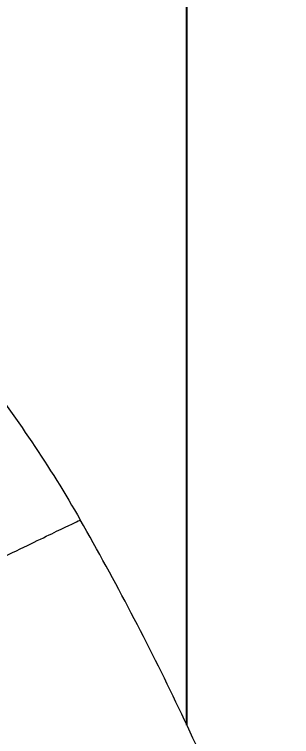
# Model space of a CAD drawing. Extents: x 11377 to 14537, y 53 to 2368.
# Drawn here: x 13443.7 to 13463.3, y 971.6 to 1022.8 of the extents above; entities that cross this region are included whole.
import ezdxf

# ---------------------------------------------------------------- set-up
doc = ezdxf.new("R2010")
doc.units = 0
doc.header["$LTSCALE"] = 10
doc.header["$MEASUREMENT"] = 0
doc.header["$PDMODE"] = 3
doc.header["$PDSIZE"] = -10
doc.layers.get('0').update_dxf_attribs({"linetype": 'CONTINUOUS'})
doc.layers.get('DEFPOINTS').update_dxf_attribs({"linetype": 'CONTINUOUS'})
doc.layers.add('DEF_LAYER_ASSEM_MEMBER', color=7, linetype='CONTINUOUS')
doc.styles.add('Daelim Dimension', font='')
doc.styles.get('Daelim Dimension').set_extended_font_data('나눔고딕')
doc.dimstyles.new('DEFAULT', dxfattribs={"dimscale": 2, "dimtxt": 2, "dimasz": 2, "dimexe": 0, "dimexo": 2, "dimgap": 1, "dimtad": 1, "dimdec": 1, "dimzin": 9, "dimdsep": 46, "dimtxsty": 'Daelim Dimension', "dimcen": 0.5, "dimclrd": 252, "dimclre": 252, "dimclrt": 3, "dimadec": 1, "dimazin": 0, "dimtfac": 1, "dimtdec": 1, "dimtix": 1, "dimtmove": 0, "dimatfit": 3, "dimfxl": 1, "dimtolj": 1, "dimtzin": 1, "dimlwd": 9, "dimlwe": 9, "dimarcsym": 0})

# ---------------------------------------------------------------- blocks, each defined once
blk = doc.blocks.new('ebhrwW')
at = {"color": 7, "linetype": 'Continuous', "lineweight": 15}
for points, knots in [([(6263.605, 968.142), (6265.05, 967.393), (6268.373, 965.549), (6273.401, 962.319), (6278.612, 958.4), (6285.156, 952.675), (6292.502, 944.635), (6297.371, 937.409), (6299.524, 933.636)], [0.0313773, 0.0313773, 0.0313773, 0.0313773, 0.125, 0.25, 0.375, 0.5, 0.75, 1, 1, 1, 1]), ([(6283.952, 926.108), (6286.212, 927.201), (6290.58, 929.312), (6295.599, 931.739), (6298.804, 933.288), (6299.524, 933.636), (6299.524, 933.636)], [0.0293885, 0.0293885, 0.0293885, 0.0293885, 0.25, 0.5, 0.75, 1, 1, 1, 1]), ([(6283.952, 926.108), (6284.056, 925.896), (6284.266, 925.466), (6284.585, 924.813), (6284.911, 924.145), (6285.244, 923.462), (6285.584, 922.765), (6285.932, 922.053), (6286.286, 921.327), (6286.646, 920.588), (6287.512, 918.815), (6288.96, 915.847), (6290.569, 912.551), (6291.881, 909.861), (6292.755, 908.068), (6293.656, 906.214), (6294.482, 904.51), (6295.267, 902.881), (6295.893, 901.576), (6296.4, 900.513), (6296.695, 899.889), (6296.826, 899.613)], [0, 0, 0, 0, 0.022444, 0.045433, 0.068964, 0.093038, 0.117654, 0.142813, 0.168513, 0.194756, 0.221541, 0.35768, 0.513746, 0.583864, 0.660836, 0.719548, 0.800773, 0.864464, 0.918902, 0.964083, 1, 1, 1, 1])]:
    blk.add_open_spline(points, degree=3, knots=knots, dxfattribs=at)
blk.add_open_spline([(6312.444, 906.563), (6310.652, 911.156), (6306.68, 920.349), (6302.004, 929.29), (6299.524, 933.636)], degree=3, dxfattribs=at)
blk = doc.blocks.new('*D16')
at = {"color": 5, "lineweight": 9, "ltscale": 0.5, "transparency": 16777216}
for p, q in [((13441.417, 1344.388), (13858.231, 1344.388)), ((13856.231, 532.187), (13856.231, 1336.388)), ((13554.292, 524.187), (13858.231, 524.187))]:
    blk.add_line(p, q, dxfattribs=at)
at = {"color": 5, "ltscale": 0.5, "transparency": 16777216}
for points in [[(13854.898, 1336.388), (13857.564, 1336.388), (13856.231, 1344.388)], [(13854.898, 532.187), (13857.564, 532.187), (13856.231, 524.187)]]:
    blk.add_solid(points, dxfattribs=at)
at = {"layer": 'DEFPOINTS', "color": 0, "ltscale": 0.5, "transparency": 16777216}
for p in [(13437.417, 1344.388), (13856.231, 1344.388), (13550.292, 524.187)]:
    blk.add_point(p, dxfattribs=at)
at = {"color": 7, "ltscale": 0.5, "transparency": 16777216, "insert": (13840.526, 934.288), "char_height": 20, "attachment_point": 5, "rotation": 90, "style": 'Daelim Dimension'}
blk.add_mtext('\\A1;(980~1330)', dxfattribs=at)

msp = doc.modelspace()

# ---------------------------------------------------------------- linework, layer by layer
at = {"layer": 'DEF_LAYER_ASSEM_MEMBER', "color": 7, "linetype": 'Continuous'}
msp.add_line((13455.917, 972.361), (13455.917, 1066.991), dxfattribs=at)

# ---------------------------------------------------------------- block references
msp.add_blockref('ebhrwW', (7148.841, 53.285))

# ---------------------------------------------------------------- dimensions: what is measured, and where the dimension line sits
at = {"color": 5, "ltscale": 0.5}
dim = msp.add_linear_dim(base=(13856.231, 1344.388), p1=(13550.292, 524.187), p2=(13437.417, 1344.388), angle=90, text='(980~1330)', dimstyle='DEFAULT', override={"dimtxt": 10, "dimasz": 4, "dimexe": 1, "dimdec": 0, "dimclrd": 5, "dimclre": 5, "dimclrt": 7}, dxfattribs=at)
dim.commit()
dim.dimension.update_dxf_attribs({"geometry": '*D16', "text_midpoint": (13840.526, 934.288)})

doc.saveas('drawing.dxf')
